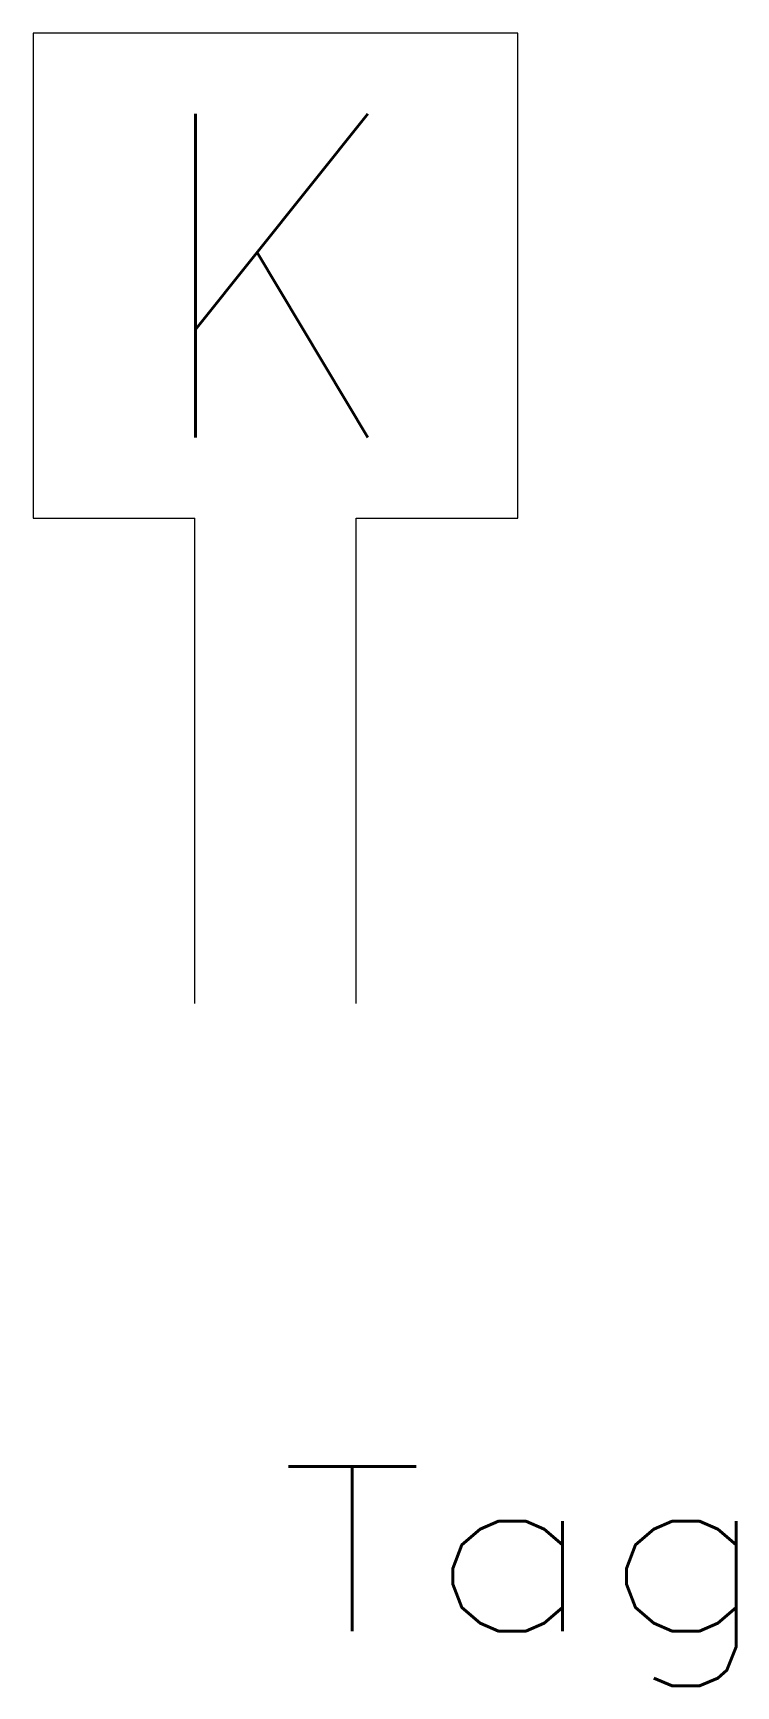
# Model space of a CAD drawing. Header units: inches. Extents: x -1.9 to 3.6, y -9.1 to 3.7.
import ezdxf
from ezdxf.enums import TextEntityAlignment as Align

# ---------------------------------------------------------------- set-up
doc = ezdxf.new("R2010")
doc.units = ezdxf.units.IN
doc.header["$MEASUREMENT"] = 0
doc.layers.get('0').update_dxf_attribs({"lineweight": 0})
doc.styles.add('STANDARD0', font='TXT.SHX')
doc.styles.add('STANDARD1', font='TXT.SHX')

msp = doc.modelspace()

# ---------------------------------------------------------------- linework, layer by layer
for p, q in [((1.872, 3.673), (-1.878, 3.673)), ((-1.878, 3.673), (-1.878, -0.077)), ((1.872, -0.077), (1.872, 3.673)), ((-1.878, -0.077), (-0.628, -0.077)), ((-0.628, -3.827), (-0.628, -0.077)), ((0.622, -3.827), (0.622, -0.077)), ((0.622, -0.077), (1.872, -0.077))]:
    msp.add_line(p, q)

# ---------------------------------------------------------------- texts
at = {"linetype": 'Continuous', "style": 'STANDARD0', "width": 0.8}
msp.add_text('K', height=2.5, dxfattribs=at).set_placement((-1.003, 0.548), (0.997, 0.548), align=Align.FIT)
at = {"color": 7, "linetype": 'Continuous', "style": 'STANDARD1', "width": 1.166667}
msp.add_text('Tag', height=1.272, dxfattribs=at).set_placement((0.026, -8.677), (3.842, -8.677), align=Align.FIT)

doc.saveas('drawing.dxf')
